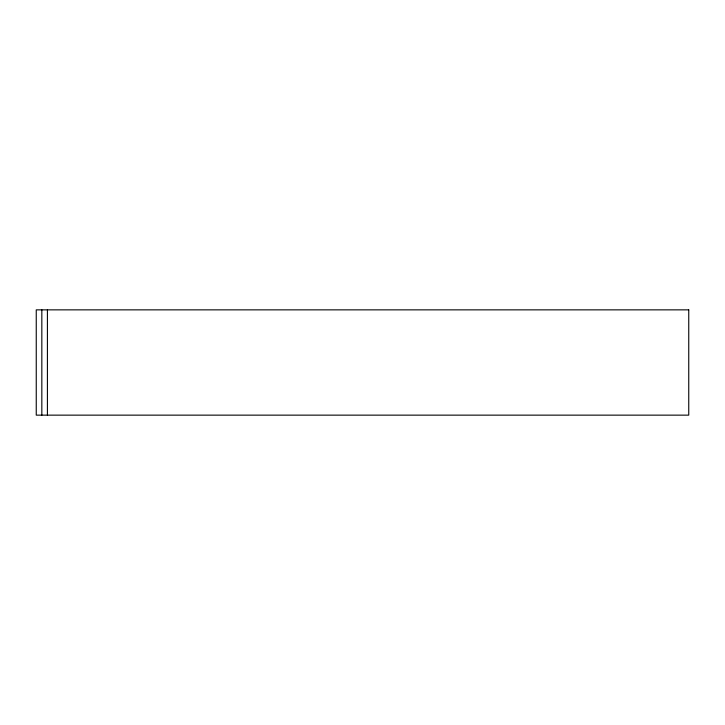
<?xml version="1.0" encoding="UTF-8"?>
<svg xmlns="http://www.w3.org/2000/svg" width="725" height="725" viewBox="0 0 725 725"><rect width="100%" height="100%" fill="white"/><g stroke="black" fill="none" stroke-linecap="round" stroke-linejoin="round"><path stroke-width="1.09" d="M47.415 309.856L47.415 415.144M41.832 309.856L41.832 415.144M688.75 309.856L36.25 309.856L36.25 415.144L688.75 415.144L688.75 309.856"/></g></svg>
